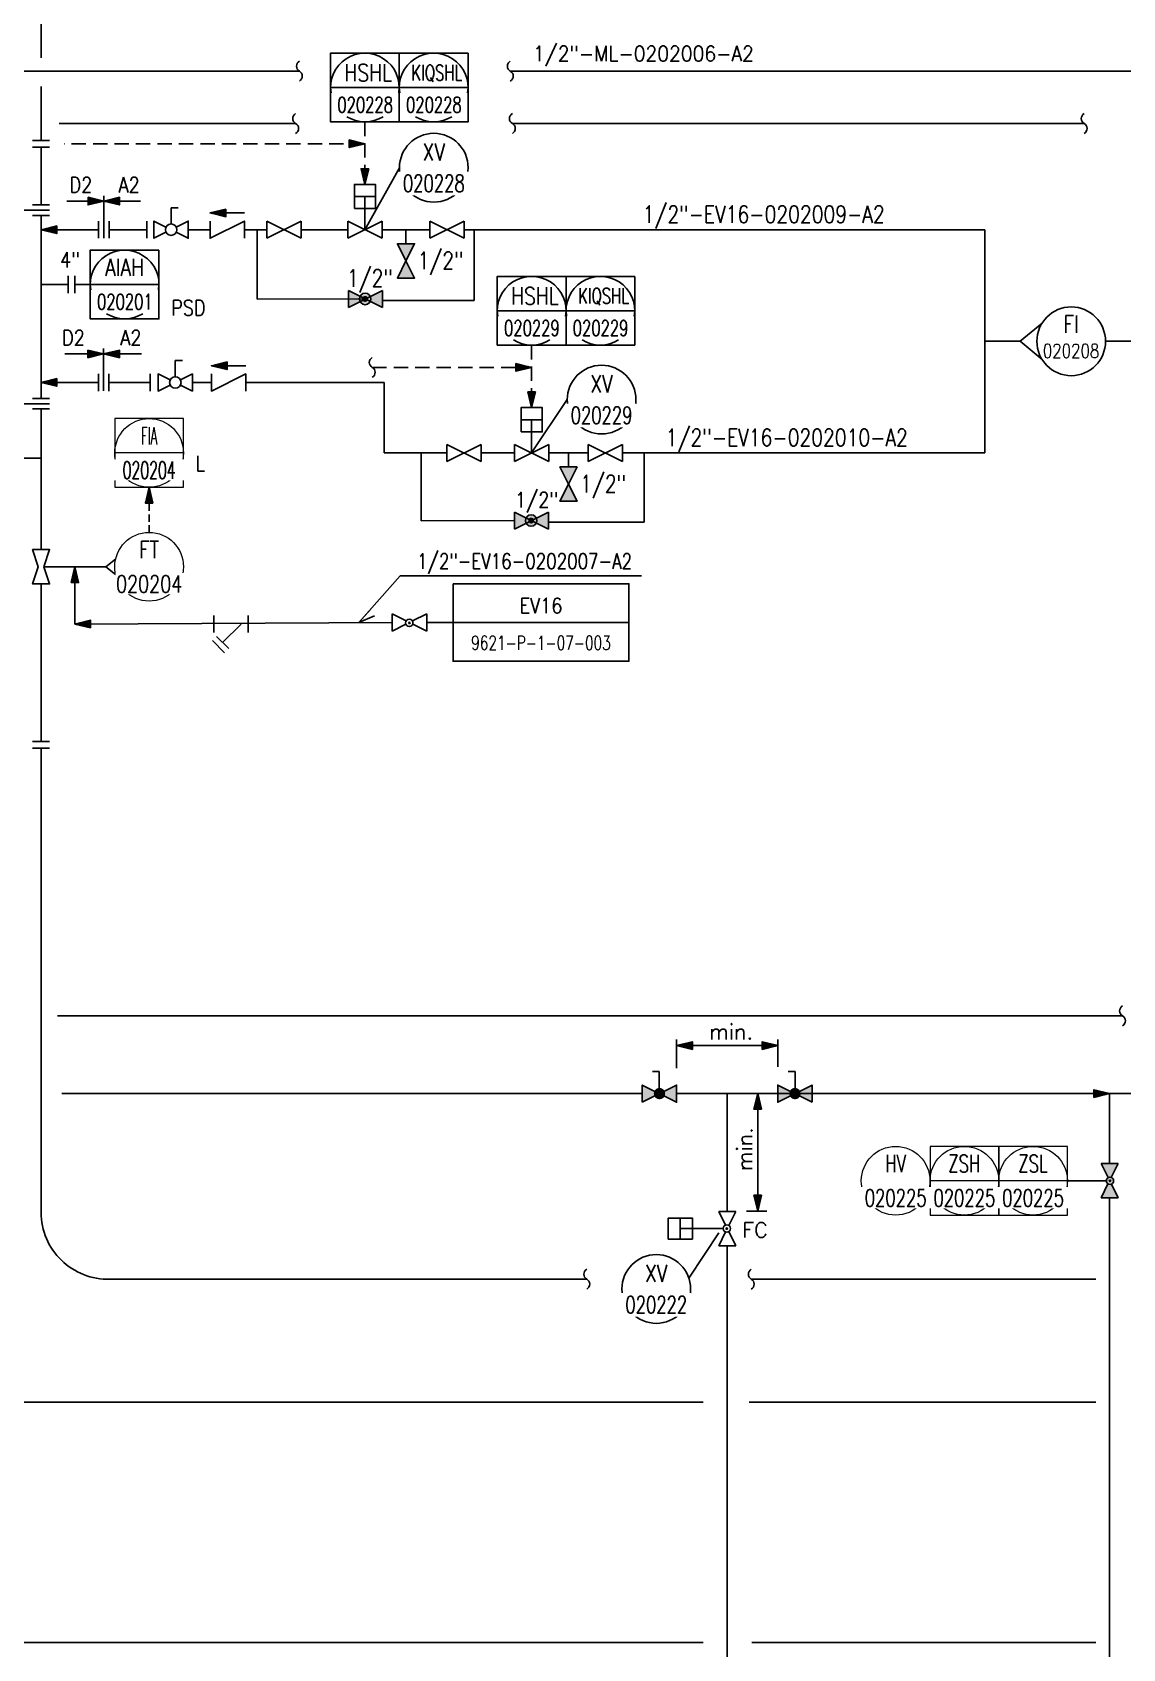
# Model space of a CAD drawing. Header units: inches. Extents: x 18 to 1172, y 24 to 967.
# Drawn here: x 734.8 to 925.3, y 338.9 to 621.1 of the extents above; entities that cross this region are included whole.
import ezdxf
from ezdxf.enums import TextEntityAlignment as Align

# ---------------------------------------------------------------- set-up
doc = ezdxf.new("R2010")
doc.units = ezdxf.units.IN
doc.header["$LTSCALE"] = 10
doc.header["$MEASUREMENT"] = 0
doc.linetypes.add('HIDDEN', pattern=[0.375, 0.25, -0.125])
for name, color, linetype in [('-B', 2, 'Continuous'), ('FITTING', 3, 'Continuous'), ('INST', 4, 'Continuous'), ('MINE-LINE', 6, 'Continuous'), ('TEXT', 253, 'Continuous'), ('TXT-0', 7, 'Continuous'), ('WI', 255, 'Continuous')]:
    doc.layers.add(name, color=color, linetype=linetype)
doc.styles.add('ROMANS', font='romans.shx', dxfattribs={"width": 0.8})
doc.styles.get("Standard").update_dxf_attribs({"font": 'txt.shx', "height": 2})
doc.styles.add('style1', font='SIMPLEX.shx', dxfattribs={"width": 0.8})
doc.dimstyles.get("Standard").update_dxf_attribs({"dimtxt": 0.18, "dimasz": 0.18, "dimexe": 0.18, "dimexo": 0.0625, "dimgap": 0.09, "dimtad": 0, "dimtih": 1, "dimtoh": 1, "dimdec": 4, "dimzin": 0, "dimdsep": 46, "dimtxsty": 'Standard', "dimcen": 0.09, "dimadec": 0, "dimazin": 0, "dimtfac": 1, "dimtdec": 4, "dimtofl": 0, "dimtmove": 0, "dimatfit": 3, "dimfxl": 1, "dimtolj": 1, "dimtzin": 0, "dimarcsym": 0})

# ---------------------------------------------------------------- blocks, each defined once
blk = doc.blocks.new('*U35')
at = {"layer": 'INST', "color": 0, "linetype": 'Continuous', "lineweight": 0}
blk.add_circle((0, 0), 6, dxfattribs=at)
at = {"style": 'ROMANS', "width": 0.8}
for tag, p in [('EQP', (0, 3)), ('NO', (0, -3))]:
    blk.add_attdef(tag, text='', height=3, dxfattribs=at).set_placement(p, align=Align.MIDDLE_CENTER)
blk.add_wipeout([(-6.2, -1.09), (6.2, -1.09), (6.2, -4.8), (-6.2, -4.8), (-6.2, -4.8), (-6.2, -4.8)]).dxf.layer = 'WI'
blk = doc.blocks.new('SON')
at = {"linetype": 'ByBlock'}
h = blk.add_hatch(dxfattribs=at)
h.set_pattern_fill('ANSI37', color=0, scale=80, style=0)
h.paths.add_polyline_path([(64, 264), (-64, 264), (0, 0)])
at = {"color": 0, "linetype": 'ByBlock'}
blk.add_lwpolyline([(64, 264), (-64, 264), (0, 0)], close=True, dxfattribs=at)
blk = doc.blocks.new('AR30')
at = {"color": 0, "linetype": 'ByBlock', "lineweight": -2}
for p, q in [((0, 0), (-3.11, 0)), ((-2.69, 1.25), (0, 0))]:
    blk.add_line(p, q, dxfattribs=at)
blk = doc.blocks.new('*U34')
at = {"layer": 'INST', "color": 0, "linetype": 'Continuous', "lineweight": 0}
blk.add_line((6, 0), (-6, 0), dxfattribs=at)
at = {"layer": 'INST', "color": 0, "linetype": 'Continuous', "lineweight": 0, "flags": 128}
blk.add_lwpolyline([(6, 6), (-6, 6), (-6, -6), (6, -6)], close=True, dxfattribs=at)
at = {"layer": 'INST', "color": 0, "linetype": 'Continuous', "lineweight": 0}
blk.add_circle((0, 0), 6, dxfattribs=at)
at = {"style": 'ROMANS', "width": 0.8}
for tag, p in [('EQP', (0, 3)), ('NO', (0, -3))]:
    blk.add_attdef(tag, text='', height=3, dxfattribs=at).set_placement(p, align=Align.MIDDLE_CENTER)
blk.add_wipeout([(-6.2, -1.09), (6.2, -1.09), (6.2, -4.8), (-6.2, -4.8), (-6.2, -4.8), (-6.2, -4.8)]).dxf.layer = 'WI'
blk = doc.blocks.new('TAG PSV')
at = {"color": 0}
blk.add_circle((0, 0), 6, dxfattribs=at)
at = {"layer": 'TEXT', "color": 0, "style": 'ROMANS', "width": 0.8, "flags": 8}
for tag, p in [('TAG', (0, 2.75)), ('NO', (0, -2.74))]:
    blk.add_attdef(tag, text='', height=3, dxfattribs=at).set_placement(p, align=Align.MIDDLE_CENTER)
blk.add_wipeout([(6.06, -0.68), (-6.09, -0.68), (-6.09, -4.84), (6.06, -4.84)]).dxf.layer = 'WI'
blk = doc.blocks.new('BRK LINE')
at = {"layer": 'MINE-LINE', "color": 0, "linetype": 'Continuous'}
blk.add_lwpolyline([(0, 1.73, 0.587355), (0, 0, -0.587355), (0, -1.73)], format="xyb", dxfattribs=at)
blk = doc.blocks.new('BVH')
at = {"layer": 'FITTING', "color": 0, "linetype": 'ByBlock'}
for p, q in [((3, 3.82), (1.75, 3.82)), ((3, 1), (3, 3.82))]:
    blk.add_line(p, q, dxfattribs=at)
for points in [[(2.1, 0.45), (0, 1.5), (0, -1.5), (2.1, -0.45)], [(3.9, 0.45), (6, 1.5), (6, -1.5), (3.9, -0.45)]]:
    blk.add_lwpolyline(points, dxfattribs=at)
blk.add_circle((3, 0), 1, dxfattribs=at)
at = {"layer": 'FITTING', "color": 2, "style": 'ROMANS', "width": 0.85}
blk.add_attdef('SIZE', text='', height=2.5, dxfattribs=at).set_placement((3, -3.92), align=Align.MIDDLE)
blk = doc.blocks.new('Valve_Globe_1')
at = {"layer": 'FITTING'}
h = blk.add_hatch(color=0, dxfattribs=at)
edge = h.paths.add_edge_path()
edge.add_arc((0, 0), 1, 0, 360)
at = {"layer": 'FITTING', "color": 0}
blk.add_lwpolyline([(3, -1.5), (3, 1.5), (-3, -1.5), (-3, 1.5), (3, -1.5)], dxfattribs=at)
at = {"layer": 'FITTING', "color": 2, "style": 'ROMANS', "width": 0.85}
blk.add_attdef('SIZE', text='', height=2.5, dxfattribs=at).set_placement((0, 3.5), align=Align.MIDDLE)

msp = doc.modelspace()

# ---------------------------------------------------------------- hatches: boundary and pattern name
at = {"linetype": 'Continuous'}
h = msp.add_hatch(color=6, dxfattribs=at)
h.dxf.hatch_style = 1
h.paths.add_polyline_path([(800.06, 581.22), (798.56, 584.22), (801.56, 584.22)])
h.paths.add_polyline_path([(800.06, 581.22), (798.56, 578.22), (801.56, 578.22)])
h = msp.add_hatch(color=6)
h.paths.add_polyline_path([(793.83, 575.02, -0.116434), (793.93, 574.57, -0.116434), (793.83, 574.12), (795.93, 573.07), (795.93, 576.07)])
h.paths.add_polyline_path([(791.93, 574.57, 1), (793.93, 574.57, 1)])
h.paths.add_polyline_path([(789.93, 576.06), (789.93, 573.06), (792.03, 574.12, -0.116434), (791.93, 574.57, -0.116434), (792.03, 575.01)])
h = msp.add_hatch(color=6, dxfattribs=at)
h.dxf.hatch_style = 1
h.paths.add_polyline_path([(828.45, 542.25), (826.95, 545.25), (829.95, 545.25)])
h.paths.add_polyline_path([(828.45, 542.25), (826.95, 539.25), (829.95, 539.25)])
h = msp.add_hatch(color=6)
h.paths.add_polyline_path([(822.83, 536.32, -0.116434), (822.94, 535.87, -0.116434), (822.83, 535.42), (824.94, 534.37), (824.94, 537.37)])
h.paths.add_polyline_path([(820.93, 535.87, 1), (822.94, 535.87, 1)])
h.paths.add_polyline_path([(818.94, 537.37), (818.94, 534.37), (821.04, 535.42, -0.116434), (820.93, 535.87, -0.116434), (821.04, 536.32)])
h = msp.add_hatch(color=6)
h.paths.add_polyline_path([(844.36, 435.8), (847.35, 437.29), (847.35, 434.44, -0.006975), (847.23, 434.37)])
h.paths.add_polyline_path([(841.38, 434.31), (841.38, 437.29), (844.36, 435.8)])
h = msp.add_hatch(color=6)
h.paths.add_polyline_path([(868.01, 435.8), (865.02, 437.29), (865.02, 434.44, 0.006975), (865.15, 434.37)])
h.paths.add_polyline_path([(870.99, 434.31), (870.99, 437.29), (868.01, 435.8)])
h = msp.add_hatch(color=6)
h.paths.add_polyline_path([(924.48, 423.61), (921.48, 423.61), (922.71, 421.13, -0.226427), (923.26, 421.18)])
h.paths.add_polyline_path([(923.69, 420.58, 1), (922.41, 420.58, 1)])
h.paths.add_polyline_path([(922.93, 420.59, -1), (923.18, 420.59, -1)], flags=16)
h.paths.add_polyline_path([(923.29, 419.99, -0.245751), (922.7, 420.04), (921.48, 417.61), (924.48, 417.61)])

# ---------------------------------------------------------------- linework, layer by layer
at = {"layer": '-B', "color": 6, "linetype": 'Continuous'}
for p, q in [((800.06, 584.22), (800.06, 586.66)), ((828.45, 545.25), (828.45, 547.68))]:
    msp.add_line(p, q, dxfattribs=at)
for points in [[(800.06, 581.22), (798.56, 584.22), (801.56, 584.22)], [(800.06, 581.22), (798.56, 578.22), (801.56, 578.22)], [(828.45, 542.25), (826.95, 545.25), (829.95, 545.25)], [(828.45, 542.25), (826.95, 539.25), (829.95, 539.25)]]:
    msp.add_lwpolyline(points, close=True, dxfattribs=at)
at = {"color": 6}
for p, q in [((736.32, 616.68), (736.32, 687.06)), ((781.45, 614.35), (531.18, 614.35)), ((929.15, 614.35), (818.29, 614.35)), ((736.32, 602.24), (736.32, 611.67)), ((798.9, 611.49), (786.9, 611.49)), ((810.9, 611.49), (798.9, 611.49)), ((780.79, 605.2), (739.46, 605.2)), ((918.54, 605.2), (818.65, 605.2)), ((730.4, 590.06), (737.78, 590.06)), ((737.82, 590.98), (734.82, 590.98)), ((737.82, 590.98), (734.82, 590.98)), ((753.68, 591.66), (740.83, 591.66)), ((747.27, 592.57), (747.27, 585.2)), ((792.9, 590.34), (792.9, 592.46)), ((792.9, 586.66), (792.9, 590.34)), ((737.82, 589.16), (734.82, 589.16)), ((737.82, 589.16), (734.82, 589.16)), ((746.37, 585.16), (746.37, 588.16)), ((746.37, 585.16), (746.37, 588.16)), ((748.19, 585.16), (748.19, 588.16)), ((748.19, 585.16), (748.19, 588.16)), ((754.81, 585.16), (754.81, 588.16)), ((754.81, 585.16), (754.81, 588.16)), ((771.84, 589.58), (765.84, 589.58)), ((771.84, 588.16), (771.84, 585.16)), ((775.77, 588.16), (781.77, 585.16)), ((781.77, 588.16), (775.77, 585.16)), ((775.77, 585.16), (775.77, 588.16)), ((775.77, 585.16), (775.77, 588.16)), ((781.77, 585.16), (781.77, 588.16)), ((781.77, 585.16), (781.77, 588.16)), ((789.9, 585.16), (789.9, 588.16)), ((795.9, 588.16), (789.9, 585.16)), ((789.9, 588.16), (795.9, 585.16)), ((789.9, 585.16), (789.9, 588.16)), ((795.9, 585.16), (795.9, 588.16)), ((795.9, 585.16), (795.9, 588.16)), ((804.22, 585.16), (804.22, 588.16)), ((810.22, 588.16), (804.22, 585.16)), ((804.22, 588.16), (810.22, 585.16)), ((804.22, 585.16), (804.22, 588.16)), ((810.22, 585.16), (810.22, 588.16)), ((810.22, 585.16), (810.22, 588.16)), ((746.37, 586.66), (736.32, 586.66)), ((754.81, 586.66), (748.19, 586.66)), ((765.84, 586.66), (762.03, 586.66)), ((775.77, 586.66), (771.84, 586.66)), ((789.9, 586.66), (781.77, 586.66)), ((795.9, 586.66), (804.22, 586.66)), ((810.22, 586.66), (901.16, 586.66)), ((811.99, 574.3), (811.99, 586.66)), ((901.16, 586.66), (901.16, 547.68)), ((790, 576.05), (795.97, 573.07)), ((790, 576.05), (790, 573.07)), ((790, 573.07), (795.97, 576.05)), ((795.97, 576.05), (795.97, 573.07)), ((795.89, 574.3), (811.99, 574.3)), ((828.02, 572.51), (816.02, 572.51)), ((840.02, 572.51), (828.02, 572.51)), ((911.18, 570.34), (907.34, 567.17)), ((753.87, 564.98), (740.48, 564.98)), ((747.25, 565.9), (747.25, 558.53)), ((901.16, 567.17), (907.34, 567.17)), ((911.18, 564), (907.34, 567.17)), ((922.27, 567.17), (941.02, 567.17)), ((772.08, 562.91), (766.08, 562.91)), ((746.35, 559.99), (736.32, 559.99)), ((746.35, 558.49), (746.35, 561.49)), ((746.35, 558.49), (746.35, 561.49)), ((748.17, 558.49), (748.17, 561.49)), ((748.17, 558.49), (748.17, 561.49)), ((755.38, 559.99), (748.17, 559.99)), ((755.38, 558.49), (755.38, 561.49)), ((755.38, 558.49), (755.38, 561.49)), ((766.08, 559.99), (762.77, 559.99)), ((772.08, 561.49), (772.08, 558.49)), ((796.25, 559.99), (772.08, 559.99)), ((796.25, 547.68), (796.25, 559.99)), ((730.4, 556.26), (737.78, 556.26)), ((737.82, 557.17), (734.82, 557.17)), ((737.82, 555.36), (734.82, 555.36)), ((822.02, 551.36), (822.02, 553.48)), ((822.02, 547.68), (822.02, 551.36)), ((807.18, 547.68), (796.25, 547.68)), ((807.18, 549.18), (813.18, 546.18)), ((813.18, 549.18), (807.18, 546.18)), ((807.18, 546.18), (807.18, 549.18)), ((807.18, 546.18), (807.18, 549.18)), ((813.18, 546.18), (813.18, 549.18)), ((813.18, 546.18), (813.18, 549.18)), ((819.02, 547.68), (813.18, 547.68)), ((819.02, 546.18), (819.02, 549.18)), ((825.02, 549.18), (819.02, 546.18)), ((819.02, 549.18), (825.02, 546.18)), ((819.02, 546.18), (819.02, 549.18)), ((825.02, 546.18), (825.02, 549.18)), ((825.02, 546.18), (825.02, 549.18)), ((825.02, 547.68), (831.89, 547.68)), ((831.89, 546.18), (831.89, 549.18)), ((837.89, 549.18), (831.89, 546.18)), ((831.89, 549.18), (837.89, 546.18)), ((831.89, 546.18), (831.89, 549.18)), ((837.89, 546.18), (837.89, 549.18)), ((837.89, 546.18), (837.89, 549.18)), ((837.89, 547.68), (901.16, 547.68)), ((841.7, 535.6), (841.7, 547.68)), ((819, 537.35), (824.97, 534.37)), ((819, 537.35), (819, 534.37)), ((819, 534.37), (824.97, 537.35)), ((824.97, 537.35), (824.97, 534.37)), ((825, 535.6), (841.7, 535.6)), ((736.32, 415.04), (736.32, 496.12)), ((843.11, 439.65), (844.32, 439.65)), ((844.32, 435.81), (844.32, 439.65)), ((868.05, 439.65), (866.84, 439.65)), ((868.05, 435.81), (868.05, 439.65)), ((841.35, 435.81), (739.97, 435.81)), ((993.84, 435.81), (847.35, 435.81)), ((856.19, 415.32), (856.19, 435.81)), ((922.98, 435.81), (922.98, 423.61)), ((921.48, 423.61), (922.71, 421.13)), ((924.48, 423.61), (921.48, 423.61)), ((924.48, 423.61), (921.48, 423.61)), ((921.48, 423.61), (922.71, 421.13)), ((923.26, 421.18), (924.48, 423.61)), ((923.26, 421.18), (924.48, 423.61)), ((921.48, 417.61), (922.7, 420.04)), ((921.48, 417.61), (922.7, 420.04)), ((923.29, 419.99), (924.48, 417.61)), ((923.29, 419.99), (924.48, 417.61)), ((855.88, 412.84), (854.69, 415.22)), ((854.69, 415.22), (857.69, 415.22)), ((857.69, 415.22), (856.47, 412.78)), ((924.48, 417.61), (921.48, 417.61)), ((924.48, 417.61), (921.48, 417.61)), ((922.98, 417.61), (922.98, 254.49)), ((855.48, 412.25), (847.99, 412.25)), ((855.9, 411.65), (854.69, 409.22)), ((857.69, 409.22), (856.45, 411.7)), ((854.69, 409.22), (857.69, 409.22)), ((856.19, 244.22), (856.19, 409.22)), ((860.38, 403.4), (920.6, 403.4)), ((711.95, 381.93), (851.98, 381.93)), ((860.03, 381.93), (920.6, 381.93))]:
    msp.add_line(p, q, dxfattribs=at)
at = {"color": 6, "linetype": 'Continuous'}
for p in [(739.21, 449.38), (872.81, 449.38)]:
    msp.add_line(p, (925.23, 449.38), dxfattribs=at)
at = {"color": 6}
for points in [[(798.9, 617.49), (786.9, 617.49), (786.9, 605.49), (798.9, 605.49)], [(810.9, 617.49), (798.9, 617.49), (798.9, 605.49), (810.9, 605.49)], [(791.06, 590.34), (794.73, 590.34), (794.73, 594.57), (791.06, 594.57)], [(828.02, 578.51), (816.02, 578.51), (816.02, 566.51), (828.02, 566.51)], [(840.02, 578.51), (828.02, 578.51), (828.02, 566.51), (840.02, 566.51)], [(820.18, 551.36), (823.86, 551.36), (823.86, 555.59), (820.18, 555.59)], [(850.11, 410.41), (850.11, 414.08), (845.88, 414.08), (845.88, 410.41)]]:
    msp.add_lwpolyline(points, close=True, dxfattribs=at)
for points in [[(791.06, 592.46), (794.73, 592.46)], [(771.84, 585.16), (771.84, 588.16), (765.84, 585.16), (765.84, 588.16)], [(792.75, 574.56), (774.08, 574.55), (774.08, 586.66)], [(772.08, 558.49), (772.08, 561.49), (766.08, 558.49), (766.08, 561.49)], [(820.18, 553.48), (823.86, 553.48)], [(819, 535.86), (802.72, 535.85), (802.72, 547.68)], [(847.99, 410.41), (847.99, 414.08)]]:
    msp.add_lwpolyline(points, dxfattribs=at)
for points, const_width in [([(792.67, 574.57, -1), (793.19, 574.57, -1)], 0.52), ([(821.67, 535.87, -1), (822.19, 535.87, -1)], 0.52), ([(855.98, 412.24, -1), (856.23, 412.24, -1)], 0.25)]:
    msp.add_lwpolyline(points, format="xyb", close=True, dxfattribs=dict(at, const_width=const_width))
msp.add_lwpolyline([(923.18, 420.59, -1), (922.93, 420.59, -1)], format="xyb", close=True, dxfattribs=at)
msp.add_lwpolyline([(923.18, 420.59, -1), (922.93, 420.59, -1)], format="xyb", close=True, dxfattribs=at)
for centre, radius in [((792.93, 574.57), 1), ((916.27, 567.17), 6), ((821.93, 535.87), 1), ((923.05, 420.58), 0.64), ((923.05, 420.58), 0.64), ((856.12, 412.25), 0.64)]:
    msp.add_circle(centre, radius, dxfattribs=at)
for centre, radius, start, end in [((792.9, 611.49), 6, 351.1754, 188.8246), ((804.9, 611.49), 6, 351.1754, 188.8246), ((792.9, 611.49), 6, 238.0768, 301.9232), ((804.9, 611.49), 6, 238.0768, 301.9232), ((822.02, 572.51), 6, 351.1754, 188.8246), ((834.02, 572.51), 6, 351.1754, 188.8246), ((822.02, 572.51), 6, 238.0768, 301.9232), ((834.02, 572.51), 6, 238.0768, 301.9232), ((748.01, 415.1), 11.7, 180.2602, 271.4754)]:
    msp.add_arc(centre, radius, start, end, dxfattribs=at)
at = {"layer": 'MINE-LINE', "color": 2, "linetype": 'HIDDEN'}
for p, q in [((792.9, 605.49), (792.9, 594.57)), ((792.9, 601.66), (740.36, 601.66)), ((822.02, 566.51), (822.02, 555.59)), ((794.17, 562.62), (822.02, 562.62))]:
    msp.add_line(p, q, dxfattribs=at)
at = {"layer": 'MINE-LINE', "color": 6, "linetype": 'Continuous'}
for p, q in [((734.82, 602.24), (737.82, 602.24)), ((734.82, 601.09), (737.82, 601.09)), ((736.32, 590.98), (736.32, 601.09)), ((736.32, 557.17), (736.32, 589.16)), ((741.08, 577.09), (736.32, 577.09)), ((741.08, 575.59), (741.08, 578.59)), ((742.23, 575.59), (742.23, 578.59)), ((744.92, 577.09), (742.23, 577.09)), ((756.92, 577.09), (744.92, 577.09)), ((736.32, 530.79), (736.32, 555.36)), ((727.82, 546.75), (736.32, 546.75)), ((742.22, 527.8), (742.22, 517.8)), ((736.32, 497.27), (736.32, 524.82)), ((797.68, 519.58), (800.12, 518.36)), ((797.68, 516.58), (797.68, 519.58)), ((803.68, 519.58), (801.2, 518.34)), ((803.68, 516.58), (803.68, 519.58)), ((797.68, 518.08), (742.22, 517.8)), ((766.49, 516.3), (766.49, 519.3)), ((771.27, 517.8), (768.04, 514.57)), ((772.49, 516.3), (772.49, 519.3)), ((800.06, 517.77), (797.68, 516.58)), ((801.25, 517.79), (803.68, 516.58)), ((808.28, 518.08), (803.68, 518.08)), ((808.28, 518.08), (803.68, 518.08)), ((808.28, 518.08), (839.02, 518.08)), ((768.39, 512.8), (766.27, 514.93)), ((769.1, 513.51), (766.98, 515.63)), ((734.82, 497.27), (737.82, 497.27)), ((734.82, 496.12), (737.82, 496.12)), ((748.32, 403.4), (831.65, 403.4)), ((459.17, 339.94), (851.98, 339.94)), ((860.47, 339.94), (920.6, 339.94))]:
    msp.add_line(p, q, dxfattribs=at)
for points in [[(756.92, 583.09), (744.92, 583.09), (744.92, 571.09), (756.92, 571.09)], [(808.28, 524.84), (839.02, 524.84), (839.02, 511.31), (808.28, 511.31)]]:
    msp.add_lwpolyline(points, close=True, dxfattribs=at)
msp.add_lwpolyline([(736.82, 527.8), (737.8, 524.82), (734.83, 524.82), (735.82, 527.8), (734.83, 530.79), (737.8, 530.79), (736.82, 527.8)], dxfattribs=at)
msp.add_lwpolyline([(800.66, 517.87, -1), (800.66, 518.12, -1)], format="xyb", close=True, dxfattribs=at)
msp.add_circle((800.65, 518.01), 0.64, dxfattribs=at)
for start, end in [(351.1754, 188.8246), (238.0768, 301.9232)]:
    msp.add_arc((750.92, 577.09), 6, start, end, dxfattribs=at)
at = {"layer": 'TXT-0'}
for p, q in [((847.35, 440.27), (847.35, 445.27)), ((850.1, 444.2), (865.05, 444.2)), ((865.05, 440.46), (865.05, 445.27)), ((861.51, 415.3), (861.51, 435.81)), ((859.54, 415.3), (863.11, 415.3))]:
    msp.add_line(p, q, dxfattribs=at)

# ---------------------------------------------------------------- block references
at = {"color": 6}
for name, p in [('BRK LINE', (781.45, 614.35)), ('BRK LINE', (780.79, 605.2)), ('Valve_Globe_1', (868.02, 435.81))]:
    msp.add_blockref(name, p, dxfattribs=at)
for p, xscale, yscale, zscale, rotation in [((792.9, 601.66), 0.01040000002831221, 0.01040000002831221, 0.01040000002831221, 90), ((747.27, 591.66), 0.01039999999920838, 0.01039999999920838, 0.01039999999920838, 90.00000000000001), ((747.27, 591.66), -0.01039999999920838, 0.01039999999920838, 0.0104, 270), ((765.84, 589.58), -0.01039999999920838, 0.01039999999920838, 0.0104, 270), ((736.32, 586.66), -0.01039999999920838, 0.01039999999920838, 0.0104, 270), ((747.25, 564.98), 0.01039999999920838, 0.01039999999920838, 0.01039999999920838, 90.00000000000001), ((747.25, 564.98), -0.01039999999920838, 0.01039999999920838, 0.0104, 270), ((766.08, 562.91), -0.01039999999920838, 0.01039999999920838, 0.0104, 270), ((822.02, 562.62), 0.01040000002831221, 0.01040000002831221, 0.01040000002831221, 90), ((736.32, 559.99), -0.01039999999920838, 0.01039999999920838, 0.0104, 270), ((922.98, 435.81), -0.01039999999920838, 0.01039999999920838, 0.0104, 90)]:
    msp.add_blockref('SON', p, dxfattribs=dict(at, xscale=xscale, yscale=yscale, zscale=zscale, rotation=rotation))
ref = msp.add_blockref('TAG PSV', (804.93, 597.49), dxfattribs=at)
ref.add_attrib('TAG', 'XV', dxfattribs={"layer": 'TEXT', "color": 7, "height": 3, "style": 'ROMANS', "width": 0.8}).set_placement((804.93, 600.24), align=Align.MIDDLE_CENTER)
ref.add_attrib('NO', '020228', dxfattribs={"layer": 'TEXT', "color": 7, "height": 3, "style": 'ROMANS', "width": 0.7}).set_placement((804.93, 594.75), align=Align.MIDDLE_CENTER)
at = {"color": 6, "xscale": 0.01040000002831221, "yscale": 0.01040000002831221, "zscale": 0.01040000002831221}
for p in [(792.9, 594.57), (822.02, 555.59)]:
    msp.add_blockref('SON', p, dxfattribs=at)
at = {"color": 6, "xscale": -1}
for name, p in [('BVH', (762.03, 586.66)), ('BVH', (762.77, 559.99)), ('Valve_Globe_1', (844.35, 435.81))]:
    msp.add_blockref(name, p, dxfattribs=at)
at = {"color": 6}
ref = msp.add_blockref('TAG PSV', (834.23, 556.99), dxfattribs=at)
ref.add_attrib('TAG', 'XV', dxfattribs={"layer": 'TEXT', "color": 7, "height": 3, "style": 'ROMANS', "width": 0.8}).set_placement((834.23, 559.74), align=Align.MIDDLE_CENTER)
ref.add_attrib('NO', '020229', dxfattribs={"layer": 'TEXT', "color": 7, "height": 3, "style": 'ROMANS', "width": 0.7}).set_placement((834.23, 554.25), align=Align.MIDDLE_CENTER)
ref = msp.add_blockref('*U34', (897.61, 420.59), dxfattribs=at)
ref.add_attrib('EQP', 'ZSH', dxfattribs={"color": 7, "height": 3, "style": 'ROMANS', "width": 0.7}).set_placement((897.61, 423.59), align=Align.MIDDLE_CENTER)
ref.add_attrib('NO', '020225', dxfattribs={"color": 7, "height": 3, "style": 'ROMANS', "width": 0.7}).set_placement((897.61, 417.59), align=Align.MIDDLE_CENTER)
ref = msp.add_blockref('TAG PSV', (843.79, 401.69), dxfattribs=at)
ref.add_attrib('TAG', 'XV', dxfattribs={"layer": 'TEXT', "color": 7, "height": 3, "style": 'ROMANS', "width": 0.8}).set_placement((843.79, 404.43), align=Align.MIDDLE_CENTER)
ref.add_attrib('NO', '020222', dxfattribs={"layer": 'TEXT', "color": 7, "height": 3, "style": 'ROMANS', "width": 0.7}).set_placement((843.79, 398.94), align=Align.MIDDLE_CENTER)
at = {"layer": 'MINE-LINE', "color": 6, "linetype": 'Continuous'}
for p in [(818.29, 614.35), (818.65, 605.2), (918.54, 605.2), (925.23, 449.38), (831.65, 403.4), (860.38, 403.4)]:
    msp.add_blockref('BRK LINE', p, dxfattribs=at)
at = {"layer": 'MINE-LINE', "color": 2, "linetype": 'HIDDEN'}
msp.add_blockref('BRK LINE', (794.17, 562.62), dxfattribs=at)
at = {"layer": 'MINE-LINE', "color": 6, "linetype": 'Continuous'}
ref = msp.add_blockref('*U34', (755.2, 547.68), dxfattribs=at)
ref.add_attrib('EQP', 'FIA', dxfattribs={"layer": '0', "color": 7, "height": 3, "style": 'ROMANS', "width": 0.5}).set_placement((755.2, 550.68), align=Align.MIDDLE_CENTER)
ref.add_attrib('NO', '020204', dxfattribs={"layer": '0', "color": 7, "height": 3, "style": 'ROMANS', "width": 0.6}).set_placement((755.2, 544.68), align=Align.MIDDLE_CENTER)
ref = msp.add_blockref('*U35', (755.2, 527.8), dxfattribs=at)
ref.add_attrib('EQP', 'FT', dxfattribs={"layer": '0', "color": 7, "height": 3, "style": 'ROMANS', "width": 0.8}).set_placement((755.2, 530.8), align=Align.MIDDLE_CENTER)
ref.add_attrib('NO', '020204', dxfattribs={"layer": '0', "color": 7, "height": 3, "style": 'ROMANS', "width": 0.75}).set_placement((755.2, 524.8), align=Align.MIDDLE_CENTER)
at = {"layer": 'MINE-LINE', "color": 6, "linetype": 'Continuous', "xscale": 0.01039999999920838, "yscale": 0.01039999999920838, "zscale": 0.01039999999920838}
for p, rotation in [((742.22, 527.8), 180), ((742.22, 517.8), 270)]:
    msp.add_blockref('SON', p, dxfattribs=dict(at, rotation=rotation))
at = {"layer": 'TXT-0', "yscale": 0.01039999999920838}
for p, xscale, zscale, rotation in [((847.35, 444.2), 0.01039999999920838, 0.01039999999920838, 270), ((865.05, 444.2), -0.01039999999920838, 0.0104, 90), ((861.51, 435.81), -0.01039999999920838, 0.0104, 180)]:
    msp.add_blockref('SON', p, dxfattribs=dict(at, xscale=xscale, zscale=zscale, rotation=rotation))
at = {"layer": 'TXT-0', "xscale": 0.01039999999920838, "yscale": 0.01039999999920838, "zscale": 0.01039999999920838}
msp.add_blockref('SON', (861.51, 415.3), dxfattribs=at)

# ---------------------------------------------------------------- texts
at = {"style": 'ROMANS'}
for tag, height, width, p in [('HSHL', 3, 0.8, (793.47, 614.08)), ('KIQSHL', 2.7, 0.7, (805.47, 614.08)), ('020228', 2.7, 0.7, (792.94, 608.47)), ('020228', 2.7, 0.7, (804.94, 608.47)), ('1/2"-EV16-0202009-A2', 3, 0.8, (862.56, 589.35)), ('AIAH', 3, 0.8, (750.92, 580.09)), ('1/2"', 3, 0.8, (806.1, 581.28)), ('1/2"', 3, 0.8, (793.75, 578.21)), ('HSHL', 3, 0.8, (822.6, 575.1)), ('KIQSHL', 2.7, 0.7, (834.6, 575.1)), ('020201', 2.7, 0.7, (750.96, 574.08)), ('020229', 2.7, 0.7, (822.06, 569.49)), ('020229', 2.7, 0.7, (834.06, 569.49)), ('FI', 3, 0.8, (916.27, 570.17)), ('020208', 2.4, 0.8, (916.25, 565.5)), ('1/2"-EV16-0202010-A2', 3, 0.8, (866.59, 550.37)), ('1/2"', 3, 0.8, (834.5, 542.3))]:
    msp.add_attdef(tag, text='', height=height, dxfattribs=dict(at, width=width)).set_placement(p, align=Align.MIDDLE_CENTER)
at = {"layer": 'TEXT', "color": 0, "linetype": 'Continuous', "style": 'style1', "width": 0.85}
for s, height, p in [('D2', 2.667, (741.29, 593.15)), ('A2', 2.667, (749.87, 593.15)), ('4"', 2.667, (739.64, 580.08)), ('PSD', 2.667, (759.04, 571.69)), ('D2', 2.667, (739.98, 566.47)), ('A2', 2.667, (750.17, 566.47)), ('L', 2.67, (763.32, 544.51)), ('1/2"', 2.667, (819.09, 538.16))]:
    msp.add_text(s, height=height, dxfattribs=at).set_placement(p)
msp.add_text('EV16', height=2.667, dxfattribs=at).set_placement((823.65, 519.68), align=Align.CENTER)
at = {"layer": 'TXT-0', "style": 'style1', "width": 0.9}
msp.add_text('1/2"-ML-0202006-A2', height=2.6667, dxfattribs=at).set_placement((822.26, 616.08))
at = {"layer": 'TXT-0', "style": 'style1'}
for s, height, width, p in [('1/2"-EV16-0202007-A2', 2.6667, 0.8, (820.77, 527.45)), ('9621-P-1-07-003', 2.5, 0.7, (823.65, 513.27))]:
    msp.add_text(s, height=height, dxfattribs=dict(at, width=width)).set_placement(p, align=Align.CENTER)
for s, p in [('min.', (856.86, 445.27)), ('FC', (861.05, 410.66))]:
    msp.add_text(s, height=2.667, dxfattribs=at).set_placement(p, align=Align.CENTER)
msp.add_text('min.', height=2.667, rotation=90, dxfattribs=at).set_placement((860.56, 426.09), align=Align.CENTER)

# ---------------------------------------------------------------- leaders
msp.add_leader([(791.83, 518.08), (799.05, 526.2), (841.23, 526.2)], dimstyle='Standard', override={"dimtxt": 2, "dimasz": 1, "dimexe": 2, "dimexo": 0, "dimtih": 0, "dimtoh": 0, "dimdec": 0, "dimcen": 1, "dimdle": 75, "dimse1": 1, "dimse2": 1, "dimclre": 1, "dimclrt": 3, "dimaunit": 1, "dimadec": 4, "dimtdec": 0, "dimtmove": 2, "dimldrblk": 'AR30', "dimfxl": 3})

# ---------------------------------------------------------------- next in the draw order: linework, layer by layer
at = {"color": 6}
for p, q in [((792.9, 586.66), (798.93, 597.49)), ((828.23, 556.99), (822.02, 547.68)), ((854.74, 411.51), (849.49, 403.57))]:
    msp.add_line(p, q, dxfattribs=at)
at = {"color": 6, "linetype": 'HIDDEN', "ltscale": 0.5}
msp.add_lwpolyline([(755.2, 533.8), (755.2, 541.68)], dxfattribs=at)
at = {"layer": 'MINE-LINE', "color": 6, "linetype": 'Continuous'}
for points in [[(736.82, 527.8), (747.62, 527.8)], [(749.35, 529.12), (747.62, 527.8), (749.35, 526.48)]]:
    msp.add_lwpolyline(points, dxfattribs=at)

# ---------------------------------------------------------------- next in the draw order: block references
at = {"color": 4, "xscale": -0.01039999999920838, "yscale": 0.01039999999920838, "zscale": 0.0104, "rotation": 180}
msp.add_blockref('SON', (755.2, 541.68), dxfattribs=at)
at = {"color": 6}
ref = msp.add_blockref('*U35', (885.61, 420.59), dxfattribs=at)
ref.add_attrib('EQP', 'HV', dxfattribs={"color": 7, "height": 3, "style": 'ROMANS', "width": 0.7}).set_placement((885.61, 423.59), align=Align.MIDDLE_CENTER)
ref.add_attrib('NO', '020225', dxfattribs={"color": 7, "height": 3, "style": 'ROMANS', "width": 0.7}).set_placement((885.61, 417.59), align=Align.MIDDLE_CENTER)
ref = msp.add_blockref('*U34', (909.61, 420.59), dxfattribs=at)
ref.add_attrib('EQP', 'ZSL', dxfattribs={"color": 7, "height": 3, "style": 'ROMANS', "width": 0.7}).set_placement((909.61, 423.59), align=Align.MIDDLE_CENTER)
ref.add_attrib('NO', '020225', dxfattribs={"color": 7, "height": 3, "style": 'ROMANS', "width": 0.7}).set_placement((909.61, 417.59), align=Align.MIDDLE_CENTER)

# ---------------------------------------------------------------- next in the draw order: linework, layer by layer
msp.add_line((915.61, 420.59), (922.41, 420.59), dxfattribs=at)

doc.saveas('drawing.dxf')
